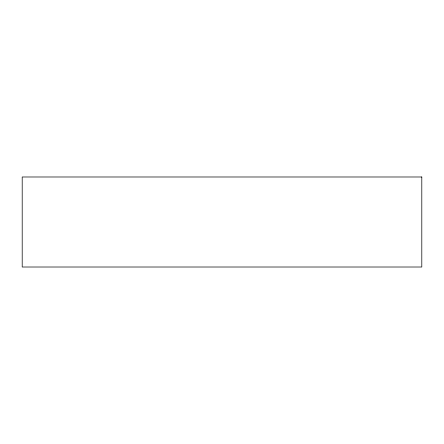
<?xml version="1.0" encoding="UTF-8"?>
<svg xmlns="http://www.w3.org/2000/svg" width="444" height="444" viewBox="0 0 444 444"><rect width="100%" height="100%" fill="white"/><g stroke="black" fill="none" stroke-linecap="round" stroke-linejoin="round"><path stroke-width="0.67" d="M421.8 176.989L22.2 176.989L22.2 267.011L421.8 267.011L421.8 176.989"/></g></svg>
